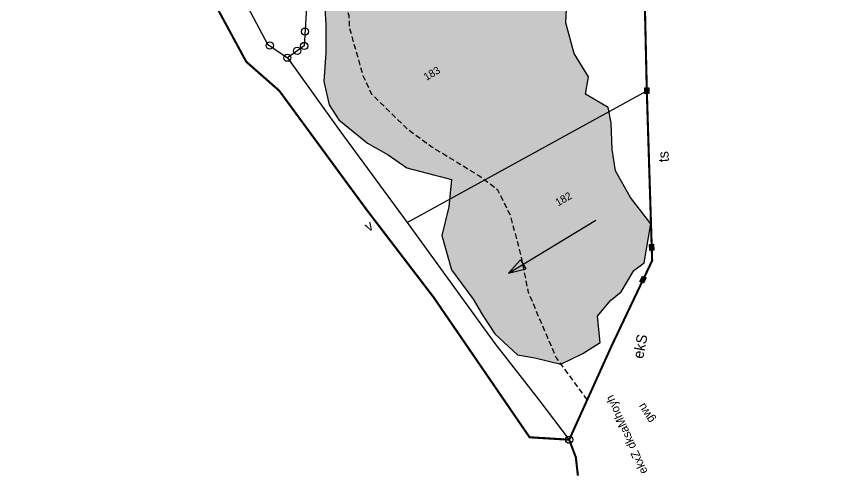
# Model space of a CAD drawing. Header units: metres. Extents: x 285341 to 287626, y 2002767 to 2006293.
# Drawn here: x 286204 to 286962, y 2002767 to 2003193 of the extents above; entities that cross this region are included whole.
import ezdxf
from ezdxf.enums import TextEntityAlignment as Align

# ---------------------------------------------------------------- set-up
doc = ezdxf.new("R2010")
doc.units = ezdxf.units.M
doc.header["$MEASUREMENT"] = 0
for name, pattern in [('DASHDOT', [1, 0.5, -0.25, 0, -0.25]), ('DASHED', [0.75, 0.5, -0.25]), ('DIVIDE', [1.25, 0.5, -0.25, 0, -0.25, 0, -0.25])]:
    doc.linetypes.add(name, pattern=pattern)
for name, color, linetype in [('LINE_FOOTPATH', 1, 'DASHED'), ('POLY_HATCH', 12, 'Continuous'), ('POLY_PARCEL', 6, 'Continuous'), ('POLY_WATER', 4, 'Continuous'), ('SYM_ARROW', 1, 'Continuous'), ('SYM_STONE', 1, 'Continuous'), ('TEXT_MAPOUT', 7, 'Continuous'), ('TEXT_PARCEL', 7, 'Continuous'), ('V_BOUND_LINE', 7, 'Continuous'), ('V_BOUND_STREAM_LINE', 7, 'DASHDOT'), ('V_DIVIDE_LINE', 7, 'DIVIDE')]:
    doc.layers.add(name, color=color, linetype=linetype)
doc.styles.add('TEXT_MAP', font='')
doc.styles.get('TEXT_MAP').set_extended_font_data('Kruti Dev 050')

# ---------------------------------------------------------------- blocks, each defined once
blk = doc.blocks.new('STONESQUAREFILLED')
blk.add_hatch(color=256).paths.add_polyline_path([(0.7, -0.48), (0.7, 0.48), (-0.7, 0.48), (-0.7, -0.48)])
blk.add_lwpolyline([(-0.7, 0.48), (0.7, 0.48), (0.7, -0.48), (-0.7, -0.48)], close=True)
blk = doc.blocks.new('STONE')
blk.add_circle((0, 0), 0.851)
blk = doc.blocks.new('ARROWASPECT')
h = blk.add_hatch(color=256)
h.paths.add_polyline_path([(2.85, -2.85), (3.72, -1.98), (0, 0)])
h.paths.add_polyline_path([(0, 0), (1.98, -3.72), (2.85, -2.85)])
for points in [[(0, 0), (17.15, -17.15)], [(0, 0), (1.98, -3.72)], [(0, 0), (3.72, -1.98)], [(3.72, -1.98), (1.98, -3.72)]]:
    blk.add_lwpolyline(points)
blk = doc.blocks.new('2145')
at = {"layer": 'POLY_HATCH'}
h = blk.add_hatch(dxfattribs=at)
h.set_pattern_fill('ZIGZAG', color=256, scale=38.987759, angle=30.28419, style=0)
h.set_pattern_definition([(30.2842, (286325.0513, 2002339.1785), (1.750771, 6.66605), [4.87347, -4.87347]), (120.2842, (286329.2597, 2002341.636), (-6.66605, 1.750771), [4.87347, -4.87347])])
h.paths.add_polyline_path([(286863.32, 2003679.18), (286841.67, 2003689.19), (286819.69, 2003688.02), (286793.52, 2003677.55), (286765.56, 2003661.9), (286750.4, 2003645.5), (286739.61, 2003619.29), (286723.52, 2003609.2), (286720.06, 2003592.77), (286721.47, 2003583.29), (286714.6, 2003570.36), (286710.42, 2003561.05), (286710.81, 2003526.26), (286715.98, 2003508), (286740.31, 2003500.23), (286827.96, 2003514.87), (286818.18, 2003538.85), (286801.14, 2003584.5), (286805.45, 2003604.18), (286830.76, 2003619.65), (286842.75, 2003635.58), (286869.69, 2003650.63), (286916.35, 2003664.83), (286929.63, 2003669.15), (286954.6, 2003706.39), (286944.9, 2003728.88), (286943.96, 2003743.43), (286955.86, 2003768.92), (286961.84, 2003783.39), (286956.5, 2003796.07), (286941.42, 2003811.29), (286930.75, 2003803.69), (286910.52, 2003771.28), (286905.32, 2003744.9), (286909.3, 2003720.44), (286922.36, 2003699.24)])
h.paths.add_polyline_path([(286644.24, 2003405.41), (286640.39, 2003432), (286645.98, 2003464.79), (286632.95, 2003482.31), (286510.55, 2003461.87), (286521.87, 2003452.46), (286522.73, 2003439.23), (286503.01, 2003423.59), (286481.92, 2003404.41), (286474.52, 2003385.26), (286474.22, 2003369.3), (286477.94, 2003340.58), (286472.86, 2003324.57), (286480.55, 2003304.34), (286488.84, 2003291.33), (286491.66, 2003272.38), (286484.36, 2003266.06), (286497.34, 2003254.42), (286507.85, 2003239.96), (286495.98, 2003226.16), (286488.64, 2003216.38), (286490.4, 2003185.14), (286490.49, 2003159.1), (286488.75, 2003132.68), (286493.74, 2003111.06), (286502.63, 2003097.03), (286529.02, 2003075.37), (286548.32, 2003064.67), (286565.57, 2003052.77), (286591.53, 2003045.96), (286596.4, 2003044.68), (286606.94, 2003041.92), (286604.6, 2003016.52), (286598.07, 2002990.05), (286607.05, 2002958.22), (286627.05, 2002931.14), (286636.02, 2002915.79), (286647.21, 2002898.98), (286668.13, 2002879.61), (286684.27, 2002876.68), (286708.31, 2002870.81), (286728.67, 2002880.64), (286744.77, 2002890.73), (286742.11, 2002915.27), (286754.19, 2002929.87), (286764.05, 2002937.69), (286775.79, 2002957.59), (286785.44, 2002964.6), (286791.71, 2003000.9), (286772.74, 2003025.15), (286758.9, 2003050.03), (286755.78, 2003069.49), (286754.96, 2003094.41), (286752.19, 2003108.58), (286731.18, 2003121.03), (286733.81, 2003136.93), (286720.44, 2003158.65), (286712.75, 2003187.11), (286713.9, 2003206.32), (286714.02, 2003224.93), (286719.4, 2003223.95), (286739.39, 2003210.9), (286761.67, 2003228.03), (286741.34, 2003246.37), (286734.59, 2003260.28), (286735.78, 2003291.18), (286742.35, 2003321.11), (286759.55, 2003338.71), (286786.49, 2003361.99), (286807.44, 2003379.03), (286806.54, 2003405.28), (286810.16, 2003435.55), (286810.46, 2003459.75), (286823, 2003487.67), (286834.83, 2003498.01), (286827.96, 2003514.87), (286740.31, 2003500.23), (286746.69, 2003498.2), (286752.46, 2003478.91), (286743.88, 2003459.48), (286741.23, 2003451.07), (286726.42, 2003437.61), (286703.59, 2003416.73), (286696.37, 2003400.84), (286696.85, 2003389.45), (286701.76, 2003366.91), (286717.05, 2003336.02), (286713.08, 2003327.53), (286710.31, 2003308.75), (286702.46, 2003282.19), (286698.24, 2003285.9), (286689.91, 2003303.69), (286682.86, 2003326.35), (286684.39, 2003335.49), (286668.29, 2003366.59), (286653.6, 2003388.22)])
at = {"layer": 'LINE_FOOTPATH', "ltscale": 10, "flags": 128}
blk.add_lwpolyline([(286732.67, 2002837.81), (286704.03, 2002876.88), (286688.97, 2002911.86), (286678.39, 2002937.07), (286671.21, 2002972.08), (286661.86, 2003007.91), (286649.91, 2003031.9), (286632.75, 2003045.01), (286587.81, 2003072.44), (286566.83, 2003087.85), (286533.22, 2003120.56), (286525.23, 2003137.78), (286512.62, 2003182.03), (286512.2, 2003193.35), (286497.59, 2003240.45), (286487.82, 2003282.65), (286478.34, 2003298.17)], dxfattribs=at)
at = {"layer": 'POLY_HATCH'}
blk.add_lwpolyline([(286488.64, 2003216.38), (286490.4, 2003185.14), (286490.49, 2003159.1), (286488.75, 2003132.68), (286493.74, 2003111.06), (286502.63, 2003097.03), (286529.02, 2003075.37), (286548.32, 2003064.67), (286565.57, 2003052.77), (286591.53, 2003045.96), (286596.4, 2003044.68), (286606.94, 2003041.92), (286604.6, 2003016.52), (286598.07, 2002990.05), (286607.05, 2002958.22), (286627.05, 2002931.14), (286636.02, 2002915.79), (286647.21, 2002898.98), (286668.13, 2002879.61), (286684.27, 2002876.68), (286708.31, 2002870.81), (286728.67, 2002880.64), (286744.77, 2002890.73), (286742.11, 2002915.27), (286754.19, 2002929.87), (286764.05, 2002937.69), (286775.79, 2002957.59), (286785.44, 2002964.6), (286791.71, 2003000.9), (286772.74, 2003025.15), (286758.9, 2003050.03), (286755.78, 2003069.49), (286754.96, 2003094.41), (286752.19, 2003108.58), (286731.18, 2003121.03), (286733.81, 2003136.93), (286720.44, 2003158.65), (286712.75, 2003187.11), (286713.9, 2003206.32)], dxfattribs=at)
at = {"layer": 'POLY_PARCEL'}
for points in [[(286476.05, 2003257.77), (286470.42, 2003165.54), (286454.88, 2003154.64)], [(286565.81, 2003001.93), (286787.84, 2003124.1)]]:
    blk.add_lwpolyline(points, dxfattribs=at)
at = {"layer": 'POLY_WATER'}
for points in [[(286391.98, 2003249.38), (286405.49, 2003225.53), (286436.59, 2003167.35), (286454.88, 2003154.64)], [(286454.88, 2003154.64), (286503.56, 2003087.01), (286565.81, 2003001.93)], [(286565.81, 2003001.93), (286647.1, 2002890), (286687.68, 2002837.68), (286715.95, 2002800.84)]]:
    blk.add_lwpolyline(points, dxfattribs=at)
at = {"layer": 'V_BOUND_LINE', "const_width": 1.95}
for points in [[(286787.84, 2003124.1), (286786.15, 2003198.81), (286784.7, 2003205.01), (286784.36, 2003223.26), (286783.04, 2003233.88), (286783.37, 2003261.19)], [(286715.95, 2002800.84), (286755.26, 2002887.8), (286792.79, 2002966.66), (286787.84, 2003124.1)]]:
    blk.add_lwpolyline(points, dxfattribs=at)
at = {"layer": 'V_BOUND_STREAM_LINE', "ltscale": 10, "const_width": 1.95, "flags": 128}
blk.add_lwpolyline([(285624.64, 2006209.02), (285554.55, 2006147.17), (285553.24, 2006076.23), (285511.49, 2006049.12), (285366.17, 2006067.85), (285341.67, 2006043.13), (285391.27, 2005851.61), (285456.83, 2005637.85), (285494.24, 2005515.56), (285505.1, 2005480.85), (285510.64, 2005395.3), (285504.49, 2005296.9), (285547.32, 2005174.63), (285680.15, 2005105.87), (285743.55, 2005071.81), (285826, 2004919.37), (285871.92, 2004821.91), (285888.36, 2004751.5), (285948.58, 2004655.87), (285972.23, 2004510.2), (285979.27, 2004467.87), (286008.28, 2004422.88), (286012.41, 2004388.57), (286032.77, 2004352.78), (285971.54, 2004204.81), (286016.21, 2004071.97), (286093.73, 2004048.36), (286159.03, 2004036.08), (286205.87, 2003987.8), (286216.45, 2003922.73), (286213.57, 2003784.77), (286218.58, 2003606.01), (286229.31, 2003512.53), (286236.76, 2003395.38), (286269.74, 2003289.13), (286310.74, 2003258.34), (286374.85, 2003228.37), (286416.79, 2003150.93), (286447.37, 2003124.09), (286527.9, 2003014.38), (286590.49, 2002932.55), (286679.25, 2002803.09), (286715.95, 2002800.84)], dxfattribs=at)
at = {"layer": 'V_DIVIDE_LINE', "ltscale": 10, "const_width": 1.95, "flags": 128}
blk.add_lwpolyline([(286715.95, 2002800.84), (286722.12, 2002784.47), (286724.02, 2002767.62)], dxfattribs=at)
at = {"layer": 'SYM_ARROW', "xscale": 3.898775880428308, "yscale": 3.898775880428308, "zscale": 3.898775880428308, "rotation": 76.29583989676449}
blk.add_blockref('ARROWASPECT', (286659.77, 2002955.16), dxfattribs=at)
at = {"layer": 'SYM_STONE', "xscale": 3.898775880428307, "yscale": 3.898775880428307, "zscale": 3.898775880428307}
for name, p, rotation in [('STONE', (286471.23, 2003178.83), 30.2841915994561), ('STONE', (286438.58, 2003165.97), 30.2841915994561), ('STONE', (286470.42, 2003165.54), 30.2841915994561), ('STONE', (286463.95, 2003161), 30.2841915994561), ('STONE', (286454.88, 2003154.64), 30.2841915994561), ('STONESQUAREFILLED', (286787.84, 2003124.1), 91.29105144909343), ('STONESQUAREFILLED', (286792.4, 2002979.03), 91.80082927189814), ('STONESQUAREFILLED', (286784.4, 2002949.04), 244.5555483242411), ('STONE', (286715.95, 2002800.84), 30.2841915994561)]:
    blk.add_blockref(name, p, dxfattribs=dict(at, rotation=rotation))
at = {"layer": 'TEXT_MAPOUT', "style": 'TEXT_MAP'}
for s, height, rotation, p in [('ts', 9.747, 93.70578, (286808.11, 2003063.25)), ('v', 9.75, 30.28419, (286532.72, 2002994.72)), ('ekS', 9.747, 79.35331, (286786.49, 2002886.38)), ('ekxZ dksaMhoyh', 7.7976, 114.25704, (286772.62, 2002807.03)), ('gwu', 7.798, 121.57818, (286790.49, 2002827.37))]:
    blk.add_text(s, height=height, rotation=rotation, dxfattribs=at).set_placement(p, align=Align.CENTER)
at = {"layer": 'TEXT_PARCEL', "style": 'TEXT_MAP'}
for s, p in [('183', (286590.43, 2003137.09)), ('182', (286712.4, 2003020.8))]:
    blk.add_text(s, height=7.018, rotation=30.28419, dxfattribs=at).set_placement(p, align=Align.CENTER)

msp = doc.modelspace()

# ---------------------------------------------------------------- block references
msp.add_blockref('2145', (0, 0))

doc.saveas('drawing.dxf')
